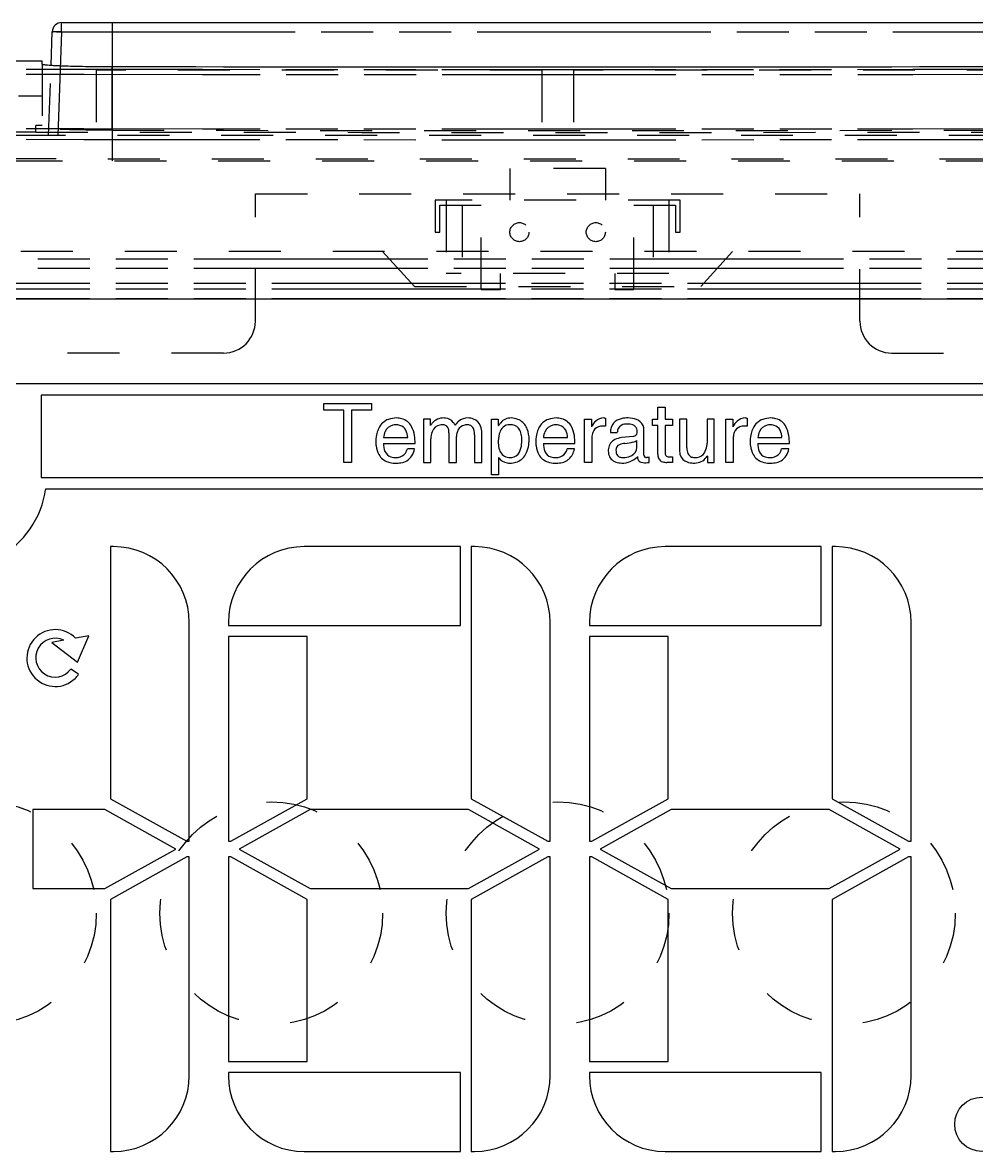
# Model space of a CAD drawing. Header units: millimetres. Extents: x 314 to 590, y -134 to 215.
# Drawn here: x 533.56 to 563.54, y 179.95 to 215.44 of the extents above; entities that cross this region are included whole.
import ezdxf

# ---------------------------------------------------------------- set-up
doc = ezdxf.new("R2010")
doc.units = ezdxf.units.MM
doc.header["$LTSCALE"] = 16.335
doc.linetypes.add('HIDDEN', pattern=[0.2, 0.1, -0.1])
doc.linetypes.add('PHANTOM', pattern=[0.8, 0.45, -0.05, 0.1, -0.05, 0.1, -0.05])
doc.layers.get('0').update_dxf_attribs({"linetype": 'CONTINUOUS'})
doc.layers.add('DEFAULT_2', color=8, linetype='HIDDEN')
doc.layers.add('DEFAULT_3', color=7, linetype='PHANTOM')

msp = doc.modelspace()

# ---------------------------------------------------------------- linework, layer by layer
at = {"color": 7, "linetype": 'Continuous'}
for p, q in [((534.789, 215.439), (565.962, 215.439)), ((534.452, 214.098), (534.489, 215.149)), ((520.368, 214.239), (534.175, 214.239)), ((534.175, 214.135), (534.175, 214.239)), ((574.875, 206.739), (525.875, 206.739)), ((573.169, 204.077), (527.58, 204.077)), ((534.137, 203.724), (534.137, 201.135)), ((573.169, 203.724), (534.137, 203.724)), ((543.028, 203.251), (543.028, 203.463)), ((543.028, 203.463), (544.528, 203.463)), ((544.528, 203.463), (544.528, 203.251)), ((543.656, 203.251), (543.028, 203.251)), ((543.656, 201.609), (543.656, 203.251)), ((543.9, 203.251), (543.9, 201.609)), ((544.528, 203.251), (543.9, 203.251)), ((553.526, 202.967), (553.526, 203.342)), ((553.526, 203.342), (553.759, 203.342)), ((553.759, 203.342), (553.759, 202.967)), ((546.159, 202.967), (546.159, 201.609)), ((546.382, 202.967), (546.159, 202.967)), ((546.382, 202.774), (546.382, 202.967)), ((547.152, 202.784), (547.142, 202.794)), ((548.297, 201.222), (548.297, 202.967)), ((548.297, 202.967), (548.51, 202.967)), ((548.51, 202.967), (548.51, 202.774)), ((548.51, 202.774), (548.52, 202.774)), ((548.52, 202.774), (548.53, 202.784)), ((551.215, 201.609), (551.215, 202.967)), ((551.215, 202.967), (551.438, 202.967)), ((551.438, 202.967), (551.438, 202.734)), ((551.884, 202.754), (551.793, 202.754)), ((551.864, 202.997), (551.884, 202.997)), ((551.884, 202.997), (551.884, 202.754)), ((553.353, 202.774), (553.353, 202.967)), ((553.353, 202.967), (553.526, 202.967)), ((553.526, 202.774), (553.353, 202.774)), ((553.526, 201.873), (553.526, 202.774)), ((553.759, 202.967), (553.981, 202.967)), ((553.759, 202.774), (553.759, 201.893)), ((553.981, 202.774), (553.759, 202.774)), ((553.981, 202.967), (553.981, 202.774)), ((554.204, 202.967), (554.204, 201.994)), ((554.437, 202.967), (554.204, 202.967)), ((554.437, 202.065), (554.437, 202.967)), ((555.076, 202.967), (555.076, 202.217)), ((555.298, 202.967), (555.076, 202.967)), ((555.298, 201.609), (555.298, 202.967)), ((555.664, 201.609), (555.664, 202.967)), ((555.664, 202.967), (555.886, 202.967)), ((555.886, 202.967), (555.886, 202.734)), ((556.332, 202.754), (556.241, 202.754)), ((556.312, 202.997), (556.332, 202.997)), ((556.332, 202.997), (556.332, 202.754)), ((544.903, 202.389), (545.663, 202.389)), ((546.392, 201.609), (546.392, 202.349)), ((546.959, 202.541), (546.959, 201.609)), ((547.193, 201.609), (547.193, 202.43)), ((547.76, 202.48), (547.76, 201.609)), ((547.993, 201.609), (547.993, 202.541)), ((549.928, 202.389), (550.688, 202.389)), ((551.448, 202.399), (551.448, 201.609)), ((552.036, 202.551), (552.249, 202.551)), ((552.755, 202.43), (552.381, 202.389)), ((552.766, 202.432), (552.755, 202.43)), ((552.867, 202.075), (552.867, 202.298)), ((553.09, 201.842), (553.09, 202.622)), ((555.897, 202.399), (555.897, 201.609)), ((556.667, 202.389), (557.427, 202.389)), ((544.903, 202.207), (545.896, 202.207)), ((545.876, 202.034), (545.652, 202.034)), ((549.928, 202.207), (550.921, 202.207)), ((550.901, 202.034), (550.678, 202.034)), ((556.667, 202.207), (557.66, 202.207)), ((557.64, 202.034), (557.417, 202.034)), ((543.9, 201.609), (543.656, 201.609)), ((546.159, 201.609), (546.392, 201.609)), ((546.959, 201.609), (547.193, 201.609)), ((547.76, 201.609), (547.993, 201.609)), ((548.52, 201.751), (548.52, 201.222)), ((548.53, 201.751), (548.52, 201.751)), ((551.448, 201.609), (551.215, 201.609)), ((553.201, 201.761), (553.171, 201.761)), ((553.201, 201.609), (553.252, 201.609)), ((553.252, 201.609), (553.252, 201.771)), ((553.981, 201.609), (553.809, 201.609)), ((553.89, 201.781), (553.981, 201.781)), ((553.981, 201.781), (553.981, 201.609)), ((555.076, 201.812), (555.086, 201.802)), ((555.086, 201.802), (555.086, 201.609)), ((555.086, 201.609), (555.298, 201.609)), ((555.897, 201.609), (555.664, 201.609)), ((534.137, 201.135), (575.198, 201.135)), ((548.52, 201.222), (548.297, 201.222)), ((534.285, 200.782), (575.551, 200.782)), ((536.317, 198.962), (536.317, 191.037)), ((536.416, 198.962), (536.317, 198.962)), ((547.318, 198.962), (542.408, 198.962)), ((547.318, 196.484), (547.318, 198.962)), ((547.662, 198.962), (547.662, 191.037)), ((547.761, 198.962), (547.662, 198.962)), ((558.663, 198.962), (553.753, 198.962)), ((558.663, 196.484), (558.663, 198.962)), ((559.007, 198.962), (559.007, 191.037)), ((559.106, 198.962), (559.007, 198.962)), ((538.795, 189.703), (538.795, 196.583)), ((540.029, 196.583), (540.029, 196.484)), ((540.029, 196.484), (547.318, 196.484)), ((550.14, 189.703), (550.14, 196.583)), ((551.374, 196.583), (551.374, 196.484)), ((551.374, 196.484), (558.663, 196.484)), ((561.486, 189.703), (561.486, 196.583)), ((534.853, 196.019), (534.479, 195.952)), ((534.479, 195.952), (535.286, 195.333)), ((535.636, 196.156), (535.224, 196.084)), ((535.286, 195.333), (535.636, 196.156)), ((540.029, 196.14), (540.029, 189.703)), ((542.507, 196.14), (540.029, 196.14)), ((542.507, 191.037), (542.507, 196.14)), ((551.374, 196.14), (551.374, 189.703)), ((553.853, 196.14), (551.374, 196.14)), ((553.853, 191.037), (553.853, 196.14)), ((535.319, 194.95), (535.074, 195.113)), ((536.317, 191.037), (538.718, 189.703)), ((540.106, 189.703), (542.507, 191.037)), ((547.662, 191.037), (550.063, 189.703)), ((551.451, 189.703), (553.853, 191.037)), ((559.007, 191.037), (561.408, 189.703)), ((533.885, 190.694), (533.885, 188.216)), ((536.14, 190.694), (533.885, 190.694)), ((538.371, 189.455), (536.14, 190.694)), ((542.599, 190.694), (540.369, 189.455)), ((547.57, 190.694), (542.599, 190.694)), ((549.801, 189.455), (547.57, 190.694)), ((553.944, 190.694), (551.714, 189.455)), ((558.915, 190.694), (553.944, 190.694)), ((561.146, 189.455), (558.915, 190.694)), ((538.718, 189.703), (538.795, 189.703)), ((540.029, 189.703), (540.106, 189.703)), ((550.063, 189.703), (550.14, 189.703)), ((551.374, 189.703), (551.451, 189.703)), ((561.408, 189.703), (561.486, 189.703)), ((536.14, 188.216), (538.371, 189.455)), ((538.718, 189.207), (536.317, 187.873)), ((538.795, 189.207), (538.718, 189.207)), ((538.795, 182.328), (538.795, 189.207)), ((540.029, 189.207), (540.029, 182.771)), ((540.106, 189.207), (540.029, 189.207)), ((542.507, 187.873), (540.106, 189.207)), ((540.369, 189.455), (542.599, 188.216)), ((547.57, 188.216), (549.801, 189.455)), ((550.063, 189.207), (547.662, 187.873)), ((550.14, 189.207), (550.063, 189.207)), ((550.14, 182.328), (550.14, 189.207)), ((551.374, 189.207), (551.374, 182.771)), ((551.451, 189.207), (551.374, 189.207)), ((553.853, 187.873), (551.451, 189.207)), ((551.714, 189.455), (553.944, 188.216)), ((558.915, 188.216), (561.146, 189.455)), ((561.408, 189.207), (559.007, 187.873)), ((561.486, 189.207), (561.408, 189.207)), ((561.486, 182.328), (561.486, 189.207)), ((533.885, 188.216), (536.14, 188.216)), ((542.599, 188.216), (547.57, 188.216)), ((553.944, 188.216), (558.915, 188.216)), ((536.317, 187.873), (536.317, 179.948)), ((542.507, 182.771), (542.507, 187.873)), ((547.662, 187.873), (547.662, 179.948)), ((553.853, 182.771), (553.853, 187.873)), ((559.007, 187.873), (559.007, 179.948)), ((540.029, 182.771), (542.507, 182.771)), ((540.029, 182.427), (540.029, 182.328)), ((547.318, 182.427), (540.029, 182.427)), ((547.318, 179.948), (547.318, 182.427)), ((551.374, 182.771), (553.853, 182.771)), ((551.374, 182.427), (551.374, 182.328)), ((558.663, 182.427), (551.374, 182.427)), ((558.663, 179.948), (558.663, 182.427)), ((536.317, 179.948), (536.416, 179.948)), ((542.408, 179.948), (547.318, 179.948)), ((547.662, 179.948), (547.761, 179.948)), ((553.753, 179.948), (558.663, 179.948)), ((559.007, 179.948), (559.106, 179.948))]:
    msp.add_line(p, q, dxfattribs=at)
msp.add_circle((563.708, 180.801), 0.853, dxfattribs=at)
for centre, radius, start, end in [((534.789, 215.139), 0.3, 90, 178), ((545.321, 202.214), 0.793, 90.9672, 109.0685), ((545.3, 202.313), 0.694, 75.4387, 89.3501), ((546.786, 202.548), 0.46, 88.5682, 140.3291), ((546.798, 202.537), 0.47, 83.1799, 90.0523), ((547.552, 202.566), 0.441, 87.9471, 131.6142), ((547.529, 202.399), 0.61, 70.7992, 86.4064), ((548.907, 202.587), 0.42, 88.8394, 139.4804), ((548.887, 202.329), 0.679, 69.3764, 87.6002), ((550.347, 202.214), 0.793, 90.9672, 109.0685), ((550.326, 202.313), 0.694, 75.4399, 89.3498), ((551.823, 202.641), 0.367, 89.9189, 132.5401), ((551.822, 202.92), 0.0875, 61.8634, 89.6076), ((552.59, 201.88), 1.128, 89.8499, 94.8336), ((552.574, 202.166), 0.842, 70.8355, 88.699), ((556.271, 202.641), 0.367, 89.9189, 132.5401), ((556.271, 202.92), 0.0875, 61.8634, 89.6076), ((557.085, 202.214), 0.794, 90.9687, 109.0639), ((557.064, 202.313), 0.694, 75.4361, 89.3508), ((545.409, 202.362), 0.732, 153.7387, 160.4994), ((545.238, 202.456), 0.538, 109.1531, 154.6821), ((545.273, 202.438), 0.351, 102.2756, 155.9674), ((545.325, 202.26), 0.536, 95.0634, 103.6258), ((545.285, 202.333), 0.461, 73.3103, 90.8783), ((545.329, 202.48), 0.308, 27.0765, 73.3558), ((545.353, 202.514), 0.486, 26.9757, 75.4826), ((545.011, 202.333), 0.873, 8.051, 27.3854), ((546.916, 202.428), 0.636, 139.4524, 147.008), ((546.731, 202.473), 0.317, 100.1576, 161.226), ((546.774, 202.306), 0.49, 93.1847, 101.6075), ((546.749, 202.513), 0.281, 77.949, 90.5402), ((546.775, 202.617), 0.174, 15.4961, 78.9646), ((546.817, 202.657), 0.349, 36.9646, 83.9467), ((546.56, 202.549), 0.4, 358.9465, 16.7216), ((546.72, 202.576), 0.476, 27.3507, 37.7007), ((547.741, 202.33), 0.744, 130.4032, 142.3254), ((547.514, 202.49), 0.302, 101.1441, 153.7298), ((547.554, 202.346), 0.451, 96.0586, 102.6309), ((547.524, 202.493), 0.302, 73.6971, 93.3077), ((547.555, 202.601), 0.19, 23.5539, 73.5129), ((547.47, 202.557), 0.285, 16.0905, 24.7107), ((547.613, 202.629), 0.365, 20.0251, 71.2428), ((547.368, 202.54), 0.625, 0.0934, 20.0306), ((549.025, 202.473), 0.584, 138.5296, 147.8185), ((548.997, 202.401), 0.467, 143.8985, 166.5969), ((548.853, 202.501), 0.292, 96.4106, 143.1822), ((548.874, 202.38), 0.415, 89.8889, 97.4772), ((548.877, 202.301), 0.493, 81.0045, 90.2778), ((548.916, 202.485), 0.306, 27.2811, 82.8142), ((548.95, 202.505), 0.491, 26.9132, 69.0806), ((548.807, 202.421), 0.658, 21.1684, 27.7636), ((548.428, 202.3), 1.055, 1.5465, 19.893), ((550.435, 202.362), 0.732, 153.7387, 160.4994), ((550.264, 202.456), 0.538, 109.1531, 154.6821), ((550.299, 202.438), 0.351, 102.2756, 155.9674), ((550.351, 202.26), 0.536, 95.0634, 103.6258), ((550.31, 202.333), 0.461, 73.3103, 90.8783), ((550.355, 202.48), 0.308, 27.0765, 73.3558), ((550.378, 202.514), 0.486, 26.9762, 75.4874), ((550.037, 202.334), 0.872, 8.0269, 27.381), ((552.025, 202.422), 0.665, 132.6248, 151.9966), ((551.754, 202.451), 0.293, 109.2928, 159.2013), ((551.817, 202.277), 0.478, 92.9271, 109.5395), ((552.632, 202.543), 0.596, 164.1098, 179.2279), ((552.417, 202.607), 0.372, 117.0689, 164.4742), ((552.533, 202.362), 0.643, 93.3201, 116.3258), ((552.488, 202.574), 0.233, 105.0365, 168.4887), ((552.561, 202.277), 0.538, 84.2164, 104.3974), ((552.601, 202.422), 0.391, 62.6174, 87.8254), ((552.694, 202.608), 0.182, 5.3377, 61.6609), ((552.682, 202.514), 0.477, 61.5284, 69.3353), ((552.76, 202.644), 0.326, 9.4376, 62.7004), ((552.62, 202.612), 0.47, 1.2184, 10.5041), ((556.473, 202.422), 0.665, 132.6248, 151.9966), ((556.202, 202.451), 0.293, 109.2928, 159.2013), ((556.265, 202.277), 0.478, 92.9271, 109.5395), ((557.172, 202.362), 0.731, 153.7361, 160.5048), ((557.003, 202.456), 0.538, 109.1421, 154.6721), ((557.037, 202.439), 0.351, 102.2489, 156.0021), ((557.089, 202.259), 0.537, 95.0546, 103.6117), ((557.049, 202.333), 0.461, 73.3033, 90.881), ((557.093, 202.48), 0.308, 27.0611, 73.3366), ((557.117, 202.514), 0.486, 26.9603, 75.4756), ((556.774, 202.333), 0.874, 8.0684, 27.3769), ((545.846, 202.235), 1.187, 161.7848, 179.424), ((545.501, 202.337), 0.6, 155.9271, 174.9616), ((545.074, 202.361), 0.589, 2.7563, 26.0767), ((544.236, 202.197), 1.66, 0.3247, 8.9464), ((547.061, 202.35), 0.669, 160.3578, 180.1465), ((547.715, 202.397), 0.523, 154.3218, 176.4159), ((547.244, 202.506), 0.517, 357.156, 14.6053), ((549.647, 202.24), 1.137, 166.2918, 181.1355), ((548.723, 202.388), 0.522, 6.4951, 27.0081), ((548.235, 202.315), 1.015, 358.4702, 7.4734), ((548.062, 202.378), 1.421, 348.7999, 358.0065), ((550.872, 202.235), 1.187, 161.7848, 179.424), ((550.526, 202.337), 0.6, 155.9271, 174.9616), ((550.1, 202.361), 0.589, 2.7563, 26.0767), ((549.264, 202.198), 1.657, 0.2869, 8.9222), ((551.939, 202.379), 0.491, 159.0622, 177.6721), ((552.341, 201.994), 0.371, 116.5841, 171.3681), ((552.464, 201.75), 0.645, 97.4191, 116.6215), ((552.647, 202.524), 0.399, 166.118, 176.1407), ((552.665, 202.662), 0.417, 282.5378, 299.048), ((552.745, 202.559), 0.129, 279.7002, 351.1853), ((552.597, 202.592), 0.28, 349.1262, 6.8168), ((556.387, 202.379), 0.491, 159.0622, 177.6721), ((557.608, 202.236), 1.184, 161.7907, 179.4647), ((557.266, 202.337), 0.601, 155.9601, 174.9643), ((556.836, 202.36), 0.591, 2.8302, 26.074), ((555.996, 202.196), 1.664, 0.3625, 8.9643), ((545.886, 202.303), 1.228, 182.5847, 187.9411), ((545.417, 202.22), 0.752, 186.649, 209.0047), ((545.515, 202.188), 0.613, 178.2591, 202.5733), ((545.23, 202.077), 0.307, 203.8266, 251.8448), ((545.326, 202.099), 0.329, 287.7371, 335.1604), ((545.223, 202.152), 0.445, 334.5424, 344.6497), ((545.323, 202.127), 0.56, 303.5244, 350.5168), ((549.2, 202.222), 0.69, 180.3888, 197.9655), ((548.871, 202.11), 0.343, 197.1962, 256.1793), ((548.588, 202.228), 0.657, 333.2728, 355.87), ((547.975, 202.31), 1.275, 354.1793, 358.9979), ((548.659, 202.251), 0.811, 331.1272, 349.4025), ((550.912, 202.303), 1.228, 182.5847, 187.9411), ((550.443, 202.22), 0.752, 186.649, 209.0047), ((550.541, 202.188), 0.613, 178.2591, 202.5733), ((550.256, 202.077), 0.307, 203.8266, 251.8448), ((550.352, 202.099), 0.329, 287.7371, 335.1604), ((550.249, 202.152), 0.445, 334.5424, 344.6497), ((550.359, 202.123), 0.55, 312.2667, 350.7584), ((552.543, 201.949), 0.578, 169.9088, 178.5302), ((552.484, 201.991), 0.519, 183.0077, 193.3962), ((552.387, 202.002), 0.179, 112.4038, 182.3839), ((552.551, 201.99), 0.343, 179.3251, 194.675), ((552.515, 201.708), 0.5, 92.5808, 113.0472), ((552.223, 204.387), 2.197, 277.0279, 284.0067), ((552.567, 202.096), 0.3, 298.3563, 356.0177), ((554.715, 202), 0.511, 180.6034, 198.9497), ((554.863, 202.052), 0.426, 178.285, 202.1565), ((554.527, 202.195), 0.543, 328.3197, 352.5204), ((554.09, 202.281), 0.988, 350.9181, 356.3072), ((557.649, 202.302), 1.226, 182.5383, 187.8999), ((557.18, 202.22), 0.751, 186.6067, 208.9826), ((557.28, 202.188), 0.613, 178.2608, 202.5655), ((556.994, 202.077), 0.307, 203.8106, 251.8174), ((557.09, 202.1), 0.33, 287.7392, 335.1361), ((556.985, 202.154), 0.448, 334.4908, 344.5421), ((557.086, 202.128), 0.562, 303.5824, 350.4588), ((545.194, 202.104), 0.501, 209.7488, 252.1953), ((545.287, 202.389), 0.801, 252.0892, 268.5862), ((545.289, 202.258), 0.497, 251.9154, 271.0652), ((545.279, 202.837), 1.249, 269.4892, 277.8815), ((545.265, 202.28), 0.52, 273.6373, 288.0906), ((545.401, 202.063), 0.466, 276.0954, 299.8679), ((548.845, 201.983), 0.391, 216.47, 261.6767), ((548.882, 202.161), 0.572, 260.5445, 270.2667), ((548.926, 202.286), 0.527, 254.9946, 265.5559), ((548.873, 202.201), 0.44, 271.4912, 278.4555), ((548.864, 202.316), 0.728, 271.6362, 285.9492), ((548.899, 202.072), 0.309, 277.3102, 333.1526), ((548.927, 202.102), 0.505, 285.7669, 331.2393), ((550.22, 202.104), 0.501, 209.7488, 252.1953), ((550.313, 202.389), 0.801, 252.0892, 268.5862), ((550.314, 202.258), 0.497, 251.9154, 271.0652), ((550.304, 202.837), 1.249, 269.4892, 277.8815), ((550.291, 202.28), 0.52, 273.6373, 288.0906), ((550.426, 202.063), 0.466, 276.0954, 299.8679), ((550.279, 202.204), 0.663, 304.8481, 312.6303), ((552.304, 201.94), 0.333, 192.0984, 252.3226), ((552.414, 202.247), 0.659, 251.268, 267.9607), ((552.391, 201.945), 0.177, 193.5463, 249.28), ((552.433, 202.065), 0.304, 249.9039, 271.5051), ((552.405, 202.262), 0.674, 268.7846, 315.6391), ((552.396, 202.513), 0.753, 273.4397, 289.9336), ((552.495, 202.213), 0.437, 291.1258, 299.4227), ((553.129, 201.776), 0.242, 176.4326, 187.0985), ((553.033, 201.759), 0.146, 184.9245, 245.6364), ((553.069, 201.826), 0.222, 244.3718, 252.7149), ((553.112, 201.995), 0.396, 254.0216, 282.9562), ((553.207, 201.841), 0.117, 179.3244, 194.9009), ((553.155, 201.826), 0.0633, 194.1538, 263.3938), ((553.17, 201.887), 0.126, 259.8641, 270.4602), ((553.264, 201.58), 0.192, 93.6735, 109.244), ((553.843, 201.852), 0.318, 176.3546, 197.9627), ((553.729, 201.819), 0.2, 199.0486, 255.9901), ((553.805, 202.081), 0.472, 254.8163, 270.4929), ((553.922, 201.892), 0.164, 179.8606, 189.0459), ((553.85, 201.878), 0.0902, 186.8924, 247.0828), ((553.883, 201.964), 0.183, 247.9971, 272.0885), ((554.55, 201.945), 0.337, 199.3366, 251.555), ((554.662, 202.251), 0.662, 250.7737, 268.1646), ((554.658, 201.973), 0.207, 203.2355, 249.433), ((554.693, 202.073), 0.312, 249.8537, 271.4437), ((554.664, 202.208), 0.62, 267.7846, 277.4894), ((554.688, 202.239), 0.479, 271.5384, 278.9716), ((554.695, 202.029), 0.438, 276.5382, 330.2659), ((554.721, 202.084), 0.32, 277.6076, 327.1538), ((556.958, 202.104), 0.501, 209.7304, 252.1977), ((557.051, 202.389), 0.801, 252.0887, 268.5864), ((557.052, 202.257), 0.496, 251.8966, 271.0645), ((557.042, 202.84), 1.251, 269.4923, 277.8734), ((557.029, 202.281), 0.521, 273.627, 288.0761), ((557.165, 202.064), 0.466, 276.077, 299.8457), ((531.44, 201.161), 2.87, 338.5155, 352.4173), ((531.381, 201.191), 2.936, 286.0852, 338.403), ((536.416, 196.582), 2.38, 0.0094, 89.9927), ((542.409, 196.582), 2.38, 90.0067, 179.9911), ((547.761, 196.582), 2.38, 0.0088, 89.9933), ((553.754, 196.582), 2.38, 90.0067, 179.9911), ((559.106, 196.582), 2.38, 0.0088, 89.9933), ((534.585, 195.459), 0.893, 44.3599, 314.3444), ((534.581, 195.472), 0.61, 63.5807, 323.9037), ((534.585, 195.46), 0.894, 314.3568, 325.2062), ((536.416, 182.328), 2.38, 270.0073, 359.9905), ((542.409, 182.328), 2.38, 180.0088, 269.9933), ((547.761, 182.328), 2.38, 270.0067, 359.9911), ((553.754, 182.328), 2.38, 180.0088, 269.9933), ((559.106, 182.328), 2.38, 270.0067, 359.9911)]:
    msp.add_arc(centre, radius, start, end, dxfattribs=at)
msp.add_ellipse((550.375, 11679.282), major_axis=(0, -11465.235), ratio=0.999391, start_param=-0.001222, end_param=0.001222, dxfattribs=at)
msp.add_open_spline([(534.175, 214.135), (534.175, 214.134), (534.179, 214.13), (534.193, 214.125), (534.224, 214.119), (534.276, 214.112), (534.349, 214.105), (534.441, 214.098), (534.552, 214.092), (534.68, 214.086), (534.882, 214.078), (535.168, 214.069), (535.544, 214.062), (535.951, 214.057), (536.232, 214.056), (536.375, 214.056)], degree=3, knots=[0, 0, 0, 0, 0.002088, 0.006072, 0.020803, 0.044789, 0.077916, 0.119861, 0.170262, 0.228634, 0.29441, 0.445645, 0.618112, 0.805385, 1, 1, 1, 1], dxfattribs=at)
at = {"layer": 'DEFAULT_2', "color": 8, "linetype": 'PHANTOM'}
for p, q in [((534.777, 215.149), (534.663, 211.889)), ((534.777, 215.149), (565.973, 215.149)), ((536.375, 214.056), (536.375, 211.089)), ((536.375, 212.055), (536.375, 214.056))]:
    msp.add_line(p, q, dxfattribs=at)
at = {"layer": 'DEFAULT_2', "color": 8, "linetype": 'HIDDEN'}
for p, q in [((534.175, 214.135), (534.175, 212.134)), ((534.375, 211.889), (534.452, 214.098)), ((535.875, 213.939), (535.875, 211.089)), ((549.875, 213.939), (535.875, 213.939)), ((549.875, 213.939), (549.875, 211.089)), ((550.875, 213.939), (550.875, 211.089)), ((564.875, 213.939), (550.875, 213.939)), ((520.362, 213.137), (534.175, 213.137)), ((577.375, 211.889), (523.375, 211.889)), ((533.975, 211.989), (532.975, 211.989)), ((533.975, 211.989), (533.975, 212.202)), ((534.175, 212.202), (533.975, 212.202)), ((523.375, 211.089), (577.375, 211.089)), ((548.875, 210.85), (548.875, 209.85)), ((551.875, 210.85), (548.875, 210.85)), ((551.875, 210.85), (551.875, 209.85)), ((540.875, 206.05), (540.875, 210.05)), ((540.875, 210.05), (559.875, 210.05)), ((546.525, 209.85), (546.525, 208.85)), ((554.225, 209.85), (546.525, 209.85)), ((546.875, 209.85), (546.875, 207.55)), ((553.875, 209.85), (553.875, 207.55)), ((554.225, 208.85), (554.225, 209.85)), ((559.875, 206.05), (559.875, 210.05)), ((546.675, 208.85), (546.675, 209.7)), ((546.675, 209.7), (547.975, 209.7)), ((547.375, 209.7), (547.375, 207.55)), ((547.975, 207.05), (547.975, 209.7)), ((552.775, 207.05), (552.775, 209.7)), ((552.775, 209.7), (554.075, 209.7)), ((553.375, 209.7), (553.375, 207.55)), ((554.075, 209.7), (554.075, 208.85)), ((546.525, 208.85), (546.675, 208.85)), ((554.075, 208.85), (554.225, 208.85)), ((580.875, 208.239), (519.875, 208.239)), ((544.875, 208.239), (545.875, 207.139)), ((554.875, 207.139), (555.875, 208.239)), ((553.875, 207.55), (546.875, 207.55)), ((548.575, 207.05), (548.575, 207.55)), ((552.175, 207.55), (552.175, 207.05)), ((545.875, 207.139), (554.875, 207.139)), ((547.975, 207.05), (548.575, 207.05)), ((552.175, 207.05), (552.775, 207.05)), ((539.875, 205.05), (521.073, 205.05)), ((560.875, 205.05), (579.678, 205.05))]:
    msp.add_line(p, q, dxfattribs=at)
for centre, radius in [((549.175, 208.85), 0.3), ((551.575, 208.85), 0.3), ((532.375, 187.439), 3.5), ((541.375, 187.439), 3.5), ((550.375, 187.439), 3.5), ((559.375, 187.439), 3.5)]:
    msp.add_circle(centre, radius, dxfattribs=at)
for centre, radius, start, end in [((550.375, 11665.285), 11453.299, 269.9179579, 270.0820419), ((550.375, 11665.218), 11454.068, 269.8639368, 270.1360618), ((539.875, 206.05), 1, 270, 0), ((560.875, 206.05), 1, 180, 270)]:
    msp.add_arc(centre, radius, start, end, dxfattribs=at)
msp.add_ellipse((550.375, 11679.309), major_axis=(0, 11467.263), ratio=0.999391, start_param=-3.142814, end_param=-3.140371, dxfattribs=at)
at = {"layer": 'DEFAULT_2', "color": 8, "linetype": 'PHANTOM'}
for points, knots in [([(534.777, 215.149), (534.777, 215.168), (534.777, 215.205), (534.778, 215.259), (534.779, 215.309), (534.781, 215.352), (534.782, 215.383), (534.783, 215.404), (534.784, 215.416), (534.785, 215.425), (534.787, 215.432), (534.787, 215.436), (534.788, 215.439), (534.789, 215.439)], [0, 0, 0, 0, 0.195962, 0.384181, 0.556658, 0.707269, 0.830625, 0.880716, 0.92241, 0.95527, 0.979106, 0.993859, 1, 1, 1, 1]), ([(534.489, 215.149), (534.489, 215.15), (534.492, 215.15), (534.495, 215.151), (534.503, 215.152), (534.512, 215.152), (534.524, 215.153), (534.544, 215.153), (534.576, 215.153), (534.619, 215.153), (534.668, 215.152), (534.721, 215.151), (534.758, 215.15), (534.777, 215.149)], [0, 0, 0, 0, 0.005821, 0.020436, 0.044181, 0.076969, 0.118604, 0.168646, 0.291944, 0.442567, 0.615155, 0.803618, 1, 1, 1, 1])]:
    msp.add_open_spline(points, degree=3, knots=knots, dxfattribs=at)
at = {"layer": 'DEFAULT_2', "color": 8, "linetype": 'HIDDEN'}
msp.add_open_spline([(536.375, 212.055), (536.232, 212.055), (535.951, 212.056), (535.544, 212.061), (535.168, 212.068), (534.882, 212.076), (534.68, 212.084), (534.552, 212.091), (534.441, 212.097), (534.349, 212.104), (534.276, 212.111), (534.224, 212.117), (534.193, 212.124), (534.179, 212.129), (534.175, 212.133), (534.175, 212.134)], degree=3, knots=[0, 0, 0, 0, 0.194614, 0.381886, 0.554354, 0.70559, 0.771366, 0.829738, 0.880139, 0.922084, 0.955211, 0.979198, 0.993928, 0.997912, 1, 1, 1, 1], dxfattribs=at)
at = {"layer": 'DEFAULT_3', "color": 7, "linetype": 'PHANTOM'}
for p, q in [((536.375, 215.439), (536.375, 214.056)), ((534.777, 215.149), (534.489, 215.149)), ((525.875, 208.008), (574.875, 208.008)), ((525.875, 207.719), (574.875, 207.719)), ((574.875, 207.239), (525.875, 207.239)), ((574.875, 207.058), (525.875, 207.058)), ((574.875, 206.758), (525.875, 206.758))]:
    msp.add_line(p, q, dxfattribs=at)
for centre, radius, start, end in [((550.375, 11664.863), 11450.899, 269.8510165, 270.1489835), ((550.375, 11663.77), 11449.965, 269.8510363, 270.1489624), ((550.375, 11663.772), 11451.675, 269.8510363, 270.1489624), ((550.374, 11663.804), 11452.048, 269.8510434, 270.1489697)]:
    msp.add_arc(centre, radius, start, end, dxfattribs=at)

doc.saveas('drawing.dxf')
